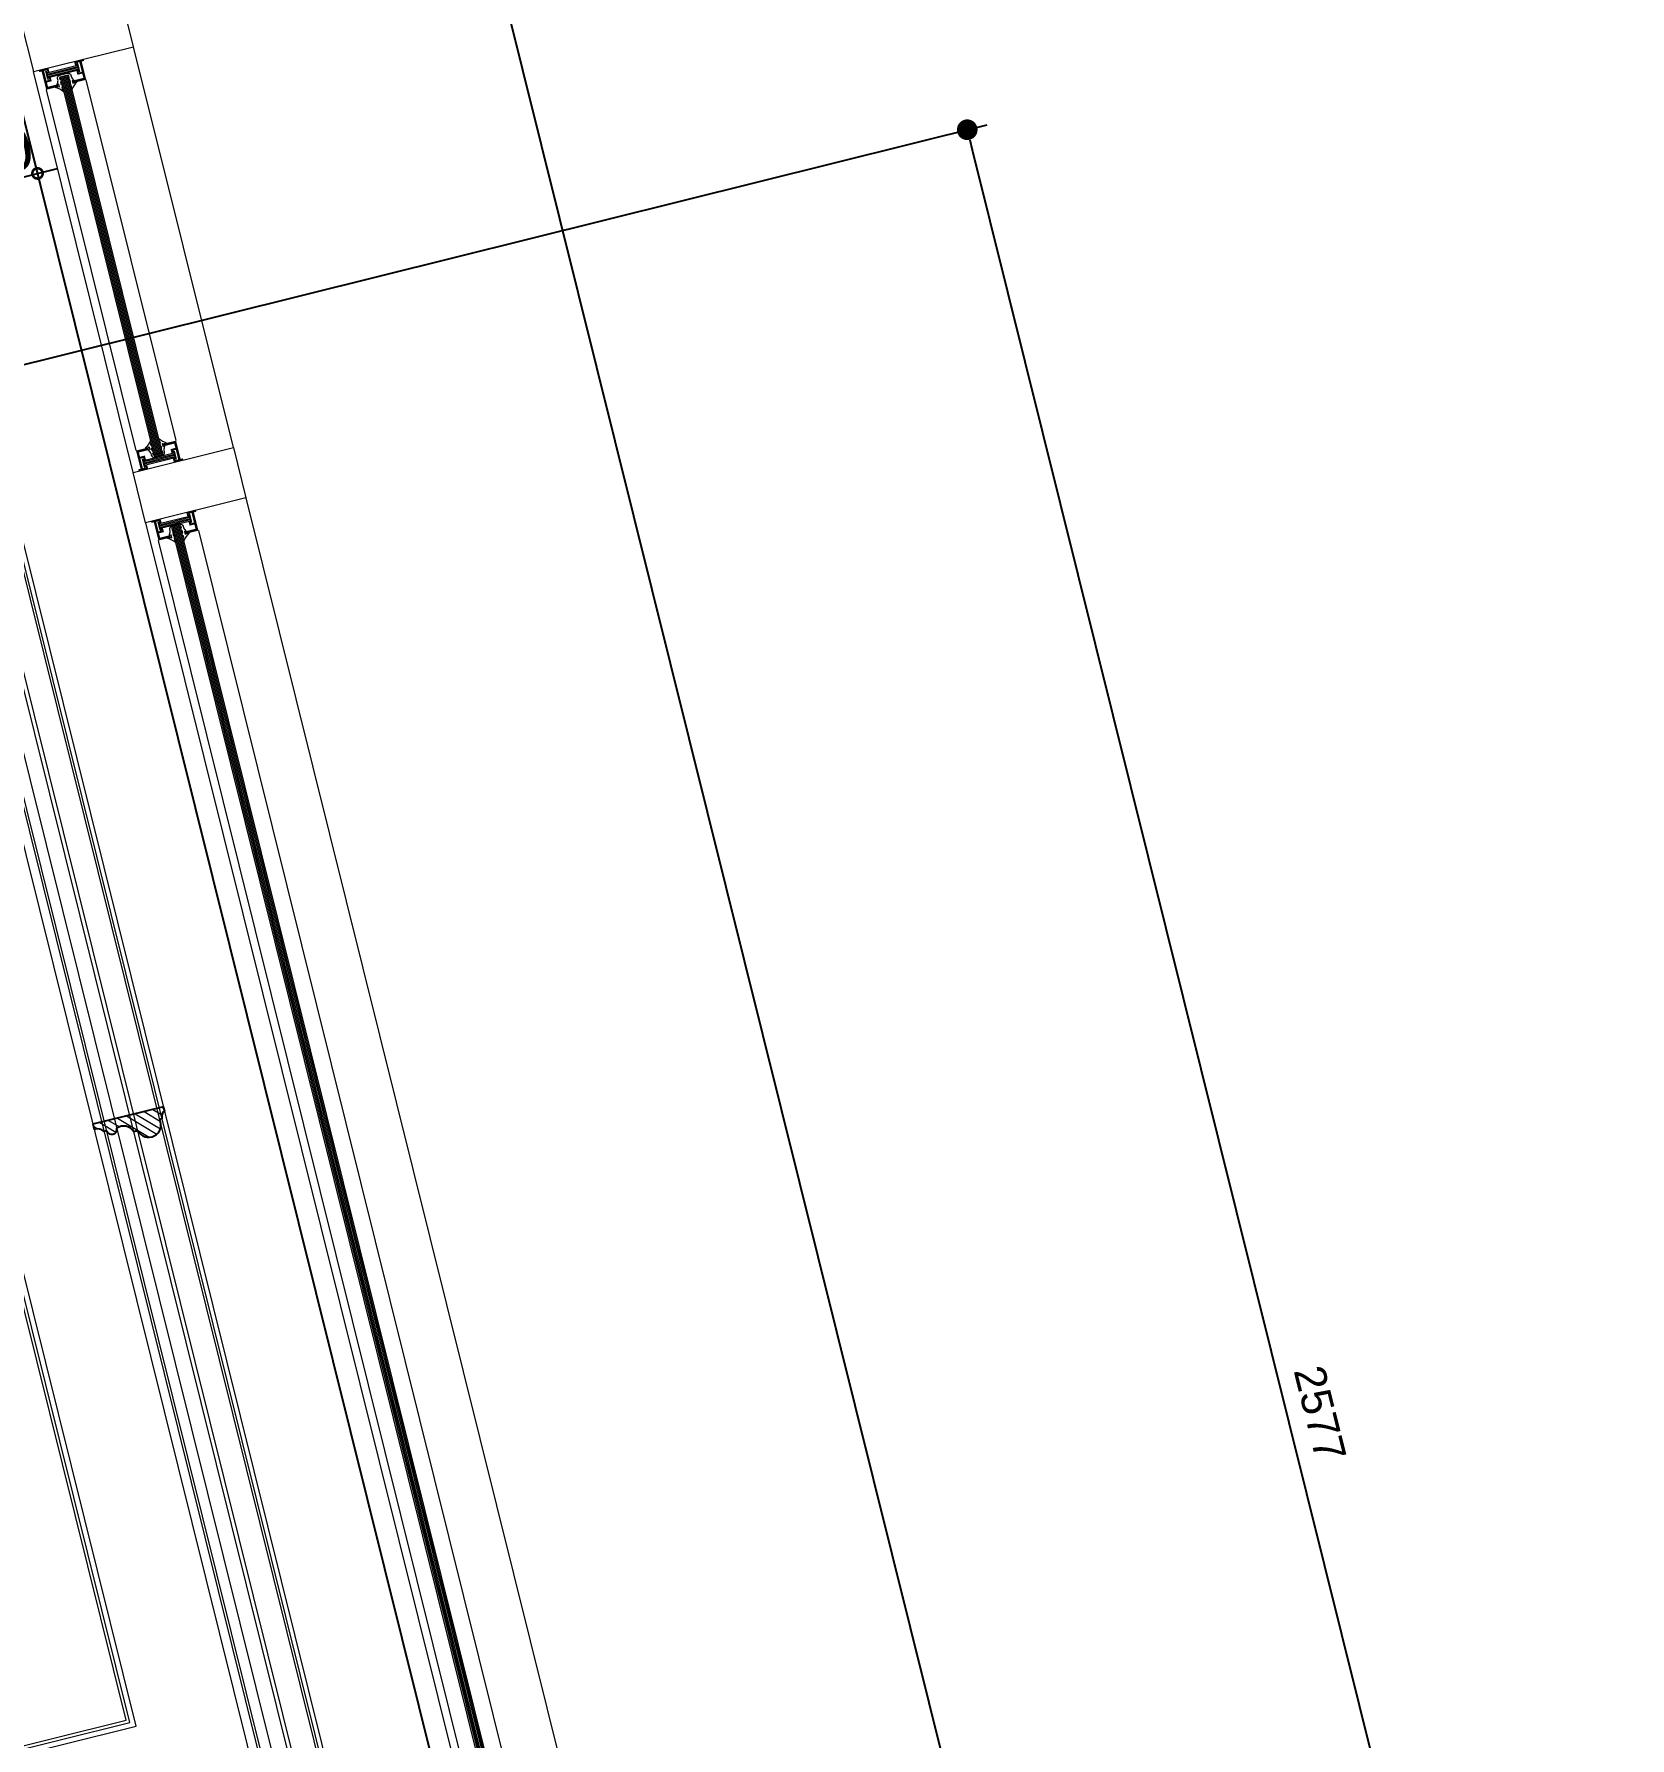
# Model space of a CAD drawing. Header units: inches. Extents: x 122939 to 389145, y 29603 to 574065.
# Drawn here: x 340950 to 342495, y 515774 to 517424 of the extents above; entities that cross this region are included whole.
import ezdxf

# ---------------------------------------------------------------- set-up
doc = ezdxf.new("R2010")
doc.units = ezdxf.units.IN
doc.header["$MEASUREMENT"] = 0
for name, color, linetype in [('A-DIMESNION-1', 7, 'Continuous'), ('Calliper Section walls', 3, 'Continuous'), ('CQ Grg Gypsum', 41, 'Continuous'), ('CQ Plaster', 1, 'Continuous'), ('CQ wall section', 5, 'Continuous')]:
    doc.layers.add(name, color=color, linetype=linetype)
for name, color, linetype, lineweight in [('A-FLOR-SLAB', 7, 'Continuous', 40), ('A-GLAZ', 134, 'Continuous', 18), ('A-RNDR-ALUM', 1, 'Continuous', 9), ('A-RNDR-PT36', 253, 'Continuous', 20), ('CQ gypsum 2', 42, 'Continuous', 0), ('CQ Gypsum Hatch', 8, 'Continuous', 20)]:
    doc.layers.add(name, color=color, linetype=linetype, lineweight=lineweight)
doc.styles.get("Standard").update_dxf_attribs({"font": 'arial.ttf'})
doc.dimstyles.new('CQ 20', dxfattribs={"dimscale": 0.2, "dimtxt": 150, "dimasz": 100, "dimexe": 100, "dimexo": 20, "dimgap": 80, "dimtad": 1, "dimdec": 0, "dimzin": 0, "dimdsep": 46, "dimtxsty": 'Standard', "dimblk": 'DOT', "dimcen": 100, "dimclrd": 1, "dimclre": 1, "dimclrt": 3, "dimadec": 0, "dimazin": 0, "dimtfac": 1, "dimtdec": 0, "dimtofl": 0, "dimtmove": 0, "dimatfit": 3, "dimfxl": 1, "dimtolj": 1, "dimtzin": 0, "dimlwd": -1, "dimarcsym": 0})
doc.dimstyles.new('CQ Anno', dxfattribs={"dimscale": 40, "dimtxt": 2.2, "dimasz": 300, "dimexe": 1, "dimexo": 0.5, "dimgap": 0.5, "dimtad": 1, "dimrnd": 1, "dimdsep": 46, "dimtxsty": 'Standard', "dimblk": 'DOTSMALL', "dimcen": 0.0025, "dimdle": 0.5, "dimclrd": 8, "dimclre": 8, "dimclrt": 2, "dimazin": 2, "dimtfac": 1, "dimtix": 1, "dimtmove": 1, "dimatfit": 0, "dimfxl": 50, "dimtolj": 1, "dimtzin": 0, "dimlwd": -1, "dimarcsym": 1})

# ---------------------------------------------------------------- blocks, each defined once
blk = doc.blocks.new('GLAZ-2')
at = {"layer": 'A-GLAZ'}
for p, q in [((-26.3, 2838.5, 0), (-26.3, 2458.5, 0)), ((-24.9, 2838.5, 0), (-24.9, 2458.5, 0)), ((-23.6, 2838.5, 0), (-23.6, 2458.5, 0)), ((-22.3, 2838.5, 0), (-22.3, 2458.5, 0)), ((-20.9, 2838.5, 0), (-20.9, 2458.5, 0)), ((-19.6, 2838.5, 0), (-19.6, 2458.5, 0)), ((-18.3, 2838.5, 0), (-18.3, 2458.5, 0)), ((-26.3, 511.6, 0), (-26.3, 2391.7, 0)), ((-24.9, 511.6, 0), (-24.9, 2391.7, 0)), ((-23.6, 511.6, 0), (-23.6, 2391.7, 0)), ((-22.3, 511.6, 0), (-22.3, 2391.7, 0)), ((-20.9, 511.6, 0), (-20.9, 2391.7, 0)), ((-19.6, 511.6, 0), (-19.6, 2391.7, 0)), ((-18.3, 511.6, 0), (-18.3, 2391.7, 0))]:
    blk.add_line(p, q, dxfattribs=at)
at = {"layer": 'A-RNDR-ALUM'}
for p, q in [((-50, 2450), (-50, 2850, 0)), ((-38.2, 2847.4, 0), (-37.5, 2847.4, 0)), ((-38.2, 2839.4, 0), (-38.2, 2847.4, 0)), ((-38.2, 2847.4, 0), (-37.5, 2847.4, 0)), ((-38.2, 2839.4, 0), (-38.2, 2847.4, 0)), ((-38.2, 2839.4, 0), (-37.5, 2839.4, 0)), ((-38.2, 2839.4, 0), (-37.5, 2839.4, 0)), ((-37.5, 2839.4, 0), (-37.5, 2847.4, 0)), ((-37.5, 2839.4, 0), (-37.5, 2847.4, 0)), ((-37.5, 2845.7, 0), (-7.1, 2845.7, 0)), ((-37.5, 2845.7, 0), (-7.1, 2845.7, 0)), ((-37.5, 2844.5, 0), (-7.1, 2844.5, 0)), ((-37.5, 2844.5, 0), (-7.1, 2844.5, 0)), ((-37.5, 2843.4, 0), (-7.1, 2843.4, 0)), ((-37.5, 2843.4, 0), (-7.1, 2843.4, 0)), ((-37.5, 2842.2, 0), (-7.1, 2842.2, 0)), ((-37.5, 2842.2, 0), (-7.1, 2842.2, 0)), ((-37.5, 2841, 0), (-7.1, 2841, 0)), ((-37.5, 2841, 0), (-7.1, 2841, 0)), ((-36, 2847.4, 0), (-35.3, 2847.4, 0)), ((-36, 2847.4, 0), (-35.3, 2847.4, 0)), ((-36, 2839.4, 0), (-35.3, 2839.4, 0)), ((-36, 2839.4, 0), (-35.3, 2839.4, 0)), ((-6.4, 2847.4, 0), (-7.1, 2847.4, 0)), ((-7.1, 2839.4, 0), (-7.1, 2847.4, 0)), ((-6.4, 2847.4, 0), (-7.1, 2847.4, 0)), ((-7.1, 2839.4, 0), (-7.1, 2847.4, 0)), ((-6.4, 2839.4, 0), (-7.1, 2839.4, 0)), ((-6.4, 2839.4, 0), (-7.1, 2839.4, 0)), ((-6.4, 2839.4, 0), (-6.4, 2847.4, 0)), ((-6.4, 2839.4, 0), (-6.4, 2847.4, 0)), ((50, 2450), (50, 2850, 0)), ((-38.2, 2460.6, 0), (-37.5, 2460.6, 0)), ((-38.2, 2460.6, 0), (-38.2, 2452.6, 0)), ((-38.2, 2460.6, 0), (-37.5, 2460.6, 0)), ((-38.2, 2460.6, 0), (-38.2, 2452.6, 0)), ((-37.5, 2460.6, 0), (-37.5, 2452.6, 0)), ((-37.5, 2460.6, 0), (-37.5, 2452.6, 0)), ((-37.5, 2459, 0), (-7.1, 2459, 0)), ((-37.5, 2459, 0), (-7.1, 2459, 0)), ((-36, 2460.6, 0), (-35.3, 2460.6, 0)), ((-36, 2460.6, 0), (-35.3, 2460.6, 0)), ((-6.4, 2460.6, 0), (-7.1, 2460.6, 0)), ((-7.1, 2460.6, 0), (-7.1, 2452.6, 0)), ((-6.4, 2460.6, 0), (-7.1, 2460.6, 0)), ((-7.1, 2460.6, 0), (-7.1, 2452.6, 0)), ((-6.4, 2460.6, 0), (-6.4, 2452.6, 0)), ((-6.4, 2460.6, 0), (-6.4, 2452.6, 0)), ((-38.2, 2452.6, 0), (-37.5, 2452.6, 0)), ((-38.2, 2452.6, 0), (-37.5, 2452.6, 0)), ((-37.5, 2457.8, 0), (-7.1, 2457.8, 0)), ((-37.5, 2457.8, 0), (-7.1, 2457.8, 0)), ((-37.5, 2456.6, 0), (-7.1, 2456.6, 0)), ((-37.5, 2456.6, 0), (-7.1, 2456.6, 0)), ((-37.5, 2455.5, 0), (-7.1, 2455.5, 0)), ((-37.5, 2455.5, 0), (-7.1, 2455.5, 0)), ((-37.5, 2454.3, 0), (-7.1, 2454.3, 0)), ((-37.5, 2454.3, 0), (-7.1, 2454.3, 0)), ((-36, 2452.6, 0), (-35.3, 2452.6, 0)), ((-36, 2452.6, 0), (-35.3, 2452.6, 0)), ((-6.4, 2452.6, 0), (-7.1, 2452.6, 0)), ((-6.4, 2452.6, 0), (-7.1, 2452.6, 0)), ((-50, 2400), (-50, 500, 0)), ((-38.2, 2397.6, 0), (-37.5, 2397.6, 0)), ((-38.2, 2389.6, 0), (-38.2, 2397.6, 0)), ((-38.2, 2397.6, 0), (-37.5, 2397.6, 0)), ((-38.2, 2389.6, 0), (-38.2, 2397.6, 0)), ((-37.5, 2389.6, 0), (-37.5, 2397.6, 0)), ((-37.5, 2389.6, 0), (-37.5, 2397.6, 0)), ((-37.5, 2396, 0), (-7.1, 2396, 0)), ((-37.5, 2396, 0), (-7.1, 2396, 0)), ((-37.5, 2394.8, 0), (-7.1, 2394.8, 0)), ((-37.5, 2394.8, 0), (-7.1, 2394.8, 0)), ((-37.5, 2393.6, 0), (-7.1, 2393.6, 0)), ((-37.5, 2393.6, 0), (-7.1, 2393.6, 0)), ((-37.5, 2392.5, 0), (-7.1, 2392.5, 0)), ((-37.5, 2392.5, 0), (-7.1, 2392.5, 0)), ((-36, 2397.6, 0), (-35.3, 2397.6, 0)), ((-36, 2397.6, 0), (-35.3, 2397.6, 0)), ((-6.4, 2397.6, 0), (-7.1, 2397.6, 0)), ((-7.1, 2389.6, 0), (-7.1, 2397.6, 0)), ((-6.4, 2397.6, 0), (-7.1, 2397.6, 0)), ((-7.1, 2389.6, 0), (-7.1, 2397.6, 0)), ((-6.4, 2389.6, 0), (-6.4, 2397.6, 0)), ((-6.4, 2389.6, 0), (-6.4, 2397.6, 0)), ((50, 2400), (50, 500, 0)), ((-38.2, 2389.6, 0), (-37.5, 2389.6, 0)), ((-38.2, 2389.6, 0), (-37.5, 2389.6, 0)), ((-37.5, 2391.3, 0), (-7.1, 2391.3, 0)), ((-37.5, 2391.3, 0), (-7.1, 2391.3, 0)), ((-36, 2389.6, 0), (-35.3, 2389.6, 0)), ((-36, 2389.6, 0), (-35.3, 2389.6, 0)), ((-6.4, 2389.6, 0), (-7.1, 2389.6, 0)), ((-6.4, 2389.6, 0), (-7.1, 2389.6, 0))]:
    blk.add_line(p, q, dxfattribs=at)
for points in [[(-50, 2850), (50, 2850), (50, 2900), (-50, 2900)], [(-50, 2450), (50, 2450), (50, 2400), (-50, 2400)]]:
    blk.add_lwpolyline(points, close=True, dxfattribs=at)
at = {"layer": 'A-RNDR-ALUM', "const_width": 0.928, "elevation": 0}
for points in [[(-43.7, 2848.6, -0.414214), (-44.2, 2849.1)], [(-43.7, 2848.6, -0.414214), (-44.2, 2849.1)], [(-0.7, 2848.6, 0.414214), (-0.2, 2849.1)], [(-0.7, 2848.6, 0.414214), (-0.2, 2849.1)], [(-43.7, 2451.4, 0.414214), (-44.2, 2450.9)], [(-43.7, 2451.4, 0.414214), (-44.2, 2450.9)], [(-0.7, 2451.4, -0.414214), (-0.2, 2450.9)], [(-0.7, 2451.4, -0.414214), (-0.2, 2450.9)], [(-43.7, 2398.9, -0.414214), (-44.2, 2399.3)], [(-43.7, 2398.9, -0.414214), (-44.2, 2399.3)], [(-0.7, 2398.8, 0.414214), (-0.2, 2399.3)], [(-0.7, 2398.8, 0.414214), (-0.2, 2399.3)]]:
    blk.add_lwpolyline(points, format="xyb", dxfattribs=at)
at = {"layer": 'A-RNDR-ALUM', "elevation": 0}
for points in [[(-14, 2832.4), (-15.6, 2832.4), (-15.6, 2829.5, -0.015553), (-14.8, 2830), (-11.6, 2830, 0.104304), (-18.3, 2823.9), (-18.3, 2826.5, -0.016036), (-17.6, 2827.2), (-17.6, 2828.5), (-18.3, 2829.1), (-18.3, 2832), (-17.6, 2831.3), (-17.6, 2833.7), (-18.3, 2834.3), (-18.3, 2837.2), (-17.6, 2836.5), (-17.6, 2837.8, 0.414214), (-18.3, 2838.5), (-26.3, 2838.5, 0.414214), (-26.9, 2837.8), (-26.9, 2836.5), (-26.3, 2837.2), (-26.3, 2834.3), (-26.9, 2833.7), (-26.9, 2831.3), (-26.3, 2832), (-26.3, 2829.1), (-26.9, 2828.5), (-26.9, 2827.2, -0.016036), (-26.3, 2826.5), (-26.3, 2823.9, 0.104304), (-33, 2830), (-29.8, 2830, -0.015553), (-28.9, 2829.5), (-28.9, 2832.4), (-30.6, 2832.4, 0.021646), (-28.9, 2835.9), (-28.9, 2837.8, -0.414214), (-26.3, 2840.5), (-18.3, 2840.5, -0.414214), (-15.6, 2837.8), (-15.6, 2835.9, 0.021646)], [(-14, 2467.6), (-15.6, 2467.6), (-15.6, 2470.5, 0.015553), (-14.8, 2470), (-11.6, 2470, -0.104304), (-18.3, 2476.1), (-18.3, 2473.5, 0.016036), (-17.6, 2472.8), (-17.6, 2471.5), (-18.3, 2470.9), (-18.3, 2468), (-17.6, 2468.7), (-17.6, 2466.3), (-18.3, 2465.7), (-18.3, 2462.8), (-17.6, 2463.5), (-17.6, 2462.2, -0.414214), (-18.3, 2461.5), (-26.3, 2461.5, -0.414214), (-26.9, 2462.2), (-26.9, 2463.5), (-26.3, 2462.8), (-26.3, 2465.7), (-26.9, 2466.3), (-26.9, 2468.7), (-26.3, 2468), (-26.3, 2470.9), (-26.9, 2471.5), (-26.9, 2472.8, 0.016036), (-26.3, 2473.5), (-26.3, 2476.1, -0.104304), (-33, 2470), (-29.8, 2470, 0.015553), (-28.9, 2470.5), (-28.9, 2467.6), (-30.6, 2467.6, -0.021646), (-28.9, 2464.1), (-28.9, 2462.2, 0.414214), (-26.3, 2459.5), (-18.3, 2459.5, 0.414214), (-15.6, 2462.2), (-15.6, 2464.1, -0.021646)], [(-14, 2382.6), (-15.6, 2382.6), (-15.6, 2379.7, -0.015553), (-14.8, 2380.2), (-11.6, 2380.2, 0.104304), (-18.3, 2374.1), (-18.3, 2376.7, -0.016036), (-17.6, 2377.5), (-17.6, 2378.7), (-18.3, 2379.4), (-18.3, 2382.2), (-17.6, 2381.5), (-17.6, 2383.9), (-18.3, 2384.6), (-18.3, 2387.4), (-17.6, 2386.7), (-17.6, 2388, 0.414214), (-18.3, 2388.7), (-26.3, 2388.7, 0.414214), (-26.9, 2388), (-26.9, 2386.7), (-26.3, 2387.4), (-26.3, 2384.6), (-26.9, 2383.9), (-26.9, 2381.5), (-26.3, 2382.2), (-26.3, 2379.4), (-26.9, 2378.7), (-26.9, 2377.5, -0.016036), (-26.3, 2376.7), (-26.3, 2374.1, 0.104304), (-33, 2380.2), (-29.8, 2380.2, -0.015553), (-28.9, 2379.7), (-28.9, 2382.6), (-30.6, 2382.6, 0.021646), (-28.9, 2386.2), (-28.9, 2388, -0.414214), (-26.3, 2390.7), (-18.3, 2390.7, -0.414214), (-15.6, 2388), (-15.6, 2386.2, 0.021646)]]:
    blk.add_lwpolyline(points, format="xyb", close=True, dxfattribs=at)
at = {"layer": 'A-RNDR-ALUM'}
for points in [[(-44.6, 2850, 0), (-44.6, 2849.1, 0), (-42.2, 2850, 0), (-43.7, 2849.1, 0)], [(-44.6, 2850, 0), (-44.6, 2849.1, 0), (-42.2, 2850, 0), (-43.7, 2849.1, 0)], [(-42.2, 2850, 0), (-43.7, 2849.1, 0), (-42.2, 2848.2, 0), (-43.7, 2848.2, 0)], [(-42.2, 2850, 0), (-43.7, 2849.1, 0), (-42.2, 2848.2, 0), (-43.7, 2848.2, 0)], [(-36.9, 2848.2, 0), (-35, 2850, 0), (-39.8, 2848.2, 0), (-39.8, 2850, 0)], [(-36.9, 2848.2, 0), (-35, 2850, 0), (-39.8, 2848.2, 0), (-39.8, 2850, 0)], [(-39.8, 2836.7, 0), (-39.8, 2838.5, 0), (-35, 2836.7, 0), (-36.9, 2838.5, 0)], [(-39.8, 2836.7, 0), (-39.8, 2838.5, 0), (-35, 2836.7, 0), (-36.9, 2838.5, 0)], [(-36.9, 2846, 0), (-35, 2846, 0), (-36.9, 2848.2, 0), (-35, 2850, 0)], [(-36.9, 2846, 0), (-35, 2846, 0), (-36.9, 2848.2, 0), (-35, 2850, 0)], [(-36.9, 2840.7, 0), (-35, 2840.7, 0), (-36.9, 2838.5, 0), (-35, 2836.7, 0)], [(-36.9, 2840.7, 0), (-35, 2840.7, 0), (-36.9, 2838.5, 0), (-35, 2836.7, 0)], [(-7.5, 2848.2, 0), (-9.4, 2850, 0), (-4.6, 2848.2, 0), (-4.6, 2850, 0)], [(-7.5, 2846, 0), (-9.4, 2846, 0), (-7.5, 2848.2, 0), (-9.4, 2850, 0)], [(-7.5, 2846, 0), (-9.4, 2846, 0), (-7.5, 2848.2, 0), (-9.4, 2850, 0)], [(-7.5, 2848.2, 0), (-9.4, 2850, 0), (-4.6, 2848.2, 0), (-4.6, 2850, 0)], [(-7.5, 2840.7, 0), (-9.4, 2840.7, 0), (-7.5, 2838.5, 0), (-9.4, 2836.7, 0)], [(-7.5, 2840.7, 0), (-9.4, 2840.7, 0), (-7.5, 2838.5, 0), (-9.4, 2836.7, 0)], [(-4.6, 2836.7, 0), (-4.6, 2838.5, 0), (-9.4, 2836.7, 0), (-7.5, 2838.5, 0)], [(-4.6, 2836.7, 0), (-4.6, 2838.5, 0), (-9.4, 2836.7, 0), (-7.5, 2838.5, 0)], [(-2.2, 2850, 0), (-0.7, 2849.1, 0), (-2.2, 2848.2, 0), (-0.7, 2848.2, 0)], [(0.2, 2850, 0), (0.2, 2849.1, 0), (-2.2, 2850, 0), (-0.7, 2849.1, 0)], [(-2.2, 2850, 0), (-0.7, 2849.1, 0), (-2.2, 2848.2, 0), (-0.7, 2848.2, 0)], [(0.2, 2850, 0), (0.2, 2849.1, 0), (-2.2, 2850, 0), (-0.7, 2849.1, 0)], [(-40.6, 2832.4, 0), (-40.6, 2831.2, 0), (-29.9, 2832.4, 0), (-29.9, 2831.2, 0)], [(-40.6, 2832.4, 0), (-40.6, 2831.2, 0), (-29.9, 2832.4, 0), (-29.9, 2831.2, 0)], [(-40.6, 2831.2, 0), (-40.6, 2830, 0), (-29.9, 2831.2, 0), (-29.9, 2830, 0)], [(-40.6, 2831.2, 0), (-40.6, 2830, 0), (-29.9, 2831.2, 0), (-29.9, 2830, 0)], [(-4.3, 2832.4, 0), (-4.3, 2831.2, 0), (-15.1, 2832.4, 0), (-15.1, 2831.2, 0)], [(-4.3, 2832.4, 0), (-4.3, 2831.2, 0), (-15.1, 2832.4, 0), (-15.1, 2831.2, 0)], [(-4.3, 2831.2, 0), (-4.3, 2830, 0), (-15.1, 2831.2, 0), (-15.1, 2830, 0)], [(-4.3, 2831.2, 0), (-4.3, 2830, 0), (-15.1, 2831.2, 0), (-15.1, 2830, 0)], [(-40.6, 2468.8, 0), (-40.6, 2470, 0), (-29.9, 2468.8, 0), (-29.9, 2470, 0)], [(-40.6, 2468.8, 0), (-40.6, 2470, 0), (-29.9, 2468.8, 0), (-29.9, 2470, 0)], [(-40.6, 2467.6, 0), (-40.6, 2468.8, 0), (-29.9, 2467.6, 0), (-29.9, 2468.8, 0)], [(-40.6, 2467.6, 0), (-40.6, 2468.8, 0), (-29.9, 2467.6, 0), (-29.9, 2468.8, 0)], [(-39.8, 2463.3, 0), (-39.8, 2461.5, 0), (-35, 2463.3, 0), (-36.9, 2461.5, 0)], [(-39.8, 2463.3, 0), (-39.8, 2461.5, 0), (-35, 2463.3, 0), (-36.9, 2461.5, 0)], [(-36.9, 2459.3, 0), (-35, 2459.3, 0), (-36.9, 2461.5, 0), (-35, 2463.3, 0)], [(-36.9, 2459.3, 0), (-35, 2459.3, 0), (-36.9, 2461.5, 0), (-35, 2463.3, 0)], [(-4.3, 2468.8, 0), (-4.3, 2470, 0), (-15.1, 2468.8, 0), (-15.1, 2470, 0)], [(-4.3, 2468.8, 0), (-4.3, 2470, 0), (-15.1, 2468.8, 0), (-15.1, 2470, 0)], [(-4.3, 2467.6, 0), (-4.3, 2468.8, 0), (-15.1, 2467.6, 0), (-15.1, 2468.8, 0)], [(-4.3, 2467.6, 0), (-4.3, 2468.8, 0), (-15.1, 2467.6, 0), (-15.1, 2468.8, 0)], [(-4.6, 2463.3, 0), (-4.6, 2461.5, 0), (-9.4, 2463.3, 0), (-7.5, 2461.5, 0)], [(-7.5, 2459.3, 0), (-9.4, 2459.3, 0), (-7.5, 2461.5, 0), (-9.4, 2463.3, 0)], [(-4.6, 2463.3, 0), (-4.6, 2461.5, 0), (-9.4, 2463.3, 0), (-7.5, 2461.5, 0)], [(-7.5, 2459.3, 0), (-9.4, 2459.3, 0), (-7.5, 2461.5, 0), (-9.4, 2463.3, 0)], [(-44.6, 2450, 0), (-44.6, 2450.9, 0), (-42.2, 2450, 0), (-43.7, 2450.9, 0)], [(-44.6, 2450, 0), (-44.6, 2450.9, 0), (-42.2, 2450, 0), (-43.7, 2450.9, 0)], [(-42.2, 2450, 0), (-43.7, 2450.9, 0), (-42.2, 2451.8, 0), (-43.7, 2451.8, 0)], [(-42.2, 2450, 0), (-43.7, 2450.9, 0), (-42.2, 2451.8, 0), (-43.7, 2451.8, 0)], [(-36.9, 2451.8, 0), (-35, 2450, 0), (-39.8, 2451.8, 0), (-39.8, 2450, 0)], [(-36.9, 2451.8, 0), (-35, 2450, 0), (-39.8, 2451.8, 0), (-39.8, 2450, 0)], [(-36.9, 2454, 0), (-35, 2454, 0), (-36.9, 2451.8, 0), (-35, 2450, 0)], [(-36.9, 2454, 0), (-35, 2454, 0), (-36.9, 2451.8, 0), (-35, 2450, 0)], [(-7.5, 2454, 0), (-9.4, 2454, 0), (-7.5, 2451.8, 0), (-9.4, 2450, 0)], [(-7.5, 2454, 0), (-9.4, 2454, 0), (-7.5, 2451.8, 0), (-9.4, 2450, 0)], [(-7.5, 2451.8, 0), (-9.4, 2450, 0), (-4.6, 2451.8, 0), (-4.6, 2450, 0)], [(-7.5, 2451.8, 0), (-9.4, 2450, 0), (-4.6, 2451.8, 0), (-4.6, 2450, 0)], [(-2.2, 2450, 0), (-0.7, 2450.9, 0), (-2.2, 2451.8, 0), (-0.7, 2451.8, 0)], [(-2.2, 2450, 0), (-0.7, 2450.9, 0), (-2.2, 2451.8, 0), (-0.7, 2451.8, 0)], [(0.2, 2450, 0), (0.2, 2450.9, 0), (-2.2, 2450, 0), (-0.7, 2450.9, 0)], [(0.2, 2450, 0), (0.2, 2450.9, 0), (-2.2, 2450, 0), (-0.7, 2450.9, 0)], [(-44.6, 2400.3, 0), (-44.6, 2399.3, 0), (-42.2, 2400.3, 0), (-43.7, 2399.3, 0)], [(-44.6, 2400.3, 0), (-44.6, 2399.3, 0), (-42.2, 2400.3, 0), (-43.7, 2399.3, 0)], [(-42.2, 2400.3, 0), (-43.7, 2399.3, 0), (-42.2, 2398.4, 0), (-43.7, 2398.4, 0)], [(-42.2, 2400.3, 0), (-43.7, 2399.3, 0), (-42.2, 2398.4, 0), (-43.7, 2398.4, 0)], [(-36.9, 2398.4, 0), (-35, 2400.3, 0), (-39.8, 2398.4, 0), (-39.8, 2400.3, 0)], [(-36.9, 2398.4, 0), (-35, 2400.3, 0), (-39.8, 2398.4, 0), (-39.8, 2400.3, 0)], [(-36.9, 2396.3, 0), (-35, 2396.3, 0), (-36.9, 2398.4, 0), (-35, 2400.3, 0)], [(-36.9, 2396.3, 0), (-35, 2396.3, 0), (-36.9, 2398.4, 0), (-35, 2400.3, 0)], [(-7.5, 2398.4, 0), (-9.4, 2400.3, 0), (-4.6, 2398.4, 0), (-4.6, 2400.3, 0)], [(-7.5, 2396.3, 0), (-9.4, 2396.3, 0), (-7.5, 2398.4, 0), (-9.4, 2400.3, 0)], [(-7.5, 2396.3, 0), (-9.4, 2396.3, 0), (-7.5, 2398.4, 0), (-9.4, 2400.3, 0)], [(-7.5, 2398.4, 0), (-9.4, 2400.3, 0), (-4.6, 2398.4, 0), (-4.6, 2400.3, 0)], [(-2.2, 2400.3, 0), (-0.7, 2399.3, 0), (-2.2, 2398.4, 0), (-0.7, 2398.4, 0)], [(0.2, 2400.3, 0), (0.2, 2399.3, 0), (-2.2, 2400.3, 0), (-0.7, 2399.3, 0)], [(-2.2, 2400.3, 0), (-0.7, 2399.3, 0), (-2.2, 2398.4, 0), (-0.7, 2398.4, 0)], [(0.2, 2400.3, 0), (0.2, 2399.3, 0), (-2.2, 2400.3, 0), (-0.7, 2399.3, 0)], [(-40.6, 2382.6, 0), (-40.6, 2381.4, 0), (-29.9, 2382.6, 0), (-29.9, 2381.4, 0)], [(-40.6, 2382.6, 0), (-40.6, 2381.4, 0), (-29.9, 2382.6, 0), (-29.9, 2381.4, 0)], [(-40.6, 2381.4, 0), (-40.6, 2380.2, 0), (-29.9, 2381.4, 0), (-29.9, 2380.2, 0)], [(-40.6, 2381.4, 0), (-40.6, 2380.2, 0), (-29.9, 2381.4, 0), (-29.9, 2380.2, 0)], [(-39.8, 2386.9, 0), (-39.8, 2388.8, 0), (-35, 2386.9, 0), (-36.9, 2388.8, 0)], [(-39.8, 2386.9, 0), (-39.8, 2388.8, 0), (-35, 2386.9, 0), (-36.9, 2388.8, 0)], [(-36.9, 2390.9, 0), (-35, 2390.9, 0), (-36.9, 2388.8, 0), (-35, 2386.9, 0)], [(-36.9, 2390.9, 0), (-35, 2390.9, 0), (-36.9, 2388.8, 0), (-35, 2386.9, 0)], [(-4.3, 2382.6, 0), (-4.3, 2381.4, 0), (-15.1, 2382.6, 0), (-15.1, 2381.4, 0)], [(-4.3, 2382.6, 0), (-4.3, 2381.4, 0), (-15.1, 2382.6, 0), (-15.1, 2381.4, 0)], [(-4.3, 2381.4, 0), (-4.3, 2380.2, 0), (-15.1, 2381.4, 0), (-15.1, 2380.2, 0)], [(-4.3, 2381.4, 0), (-4.3, 2380.2, 0), (-15.1, 2381.4, 0), (-15.1, 2380.2, 0)], [(-7.5, 2390.9, 0), (-9.4, 2390.9, 0), (-7.5, 2388.8, 0), (-9.4, 2386.9, 0)], [(-7.5, 2390.9, 0), (-9.4, 2390.9, 0), (-7.5, 2388.8, 0), (-9.4, 2386.9, 0)], [(-4.6, 2386.9, 0), (-4.6, 2388.8, 0), (-9.4, 2386.9, 0), (-7.5, 2388.8, 0)], [(-4.6, 2386.9, 0), (-4.6, 2388.8, 0), (-9.4, 2386.9, 0), (-7.5, 2388.8, 0)]]:
    blk.add_solid(points, dxfattribs=at)
for points in [[(-42.2, 2830, 0), (-39.8, 2832.4, 0), (-42.2, 2850, 0), (-39.8, 2850, 0)], [(-42.2, 2830, 0), (-39.8, 2832.4, 0), (-42.2, 2850, 0), (-39.8, 2850, 0)], [(-4.6, 2832.4, 0), (-2.2, 2830, 0), (-4.6, 2850, 0), (-2.2, 2850, 0)], [(-4.6, 2832.4, 0), (-2.2, 2830, 0), (-4.6, 2850, 0), (-2.2, 2850, 0)], [(-42.2, 2830, 0), (-39.8, 2832.4, 0), (-40.1, 2830, 0), (-40.1, 2832.4, 0)], [(-42.2, 2830, 0), (-39.8, 2832.4, 0), (-40.1, 2830, 0), (-40.1, 2832.4, 0)], [(-2.2, 2830, 0), (-4.6, 2832.4, 0), (-4.3, 2830, 0), (-4.3, 2832.4, 0)], [(-2.2, 2830, 0), (-4.6, 2832.4, 0), (-4.3, 2830, 0), (-4.3, 2832.4, 0)], [(-42.2, 2470, 0), (-39.8, 2467.6, 0), (-42.2, 2450, 0), (-39.8, 2450, 0)], [(-42.2, 2470, 0), (-39.8, 2467.6, 0), (-40.1, 2470, 0), (-40.1, 2467.6, 0)], [(-42.2, 2470, 0), (-39.8, 2467.6, 0), (-42.2, 2450, 0), (-39.8, 2450, 0)], [(-42.2, 2470, 0), (-39.8, 2467.6, 0), (-40.1, 2470, 0), (-40.1, 2467.6, 0)], [(-4.6, 2467.6, 0), (-2.2, 2470, 0), (-4.6, 2450, 0), (-2.2, 2450, 0)], [(-2.2, 2470, 0), (-4.6, 2467.6, 0), (-4.3, 2470, 0), (-4.3, 2467.6, 0)], [(-4.6, 2467.6, 0), (-2.2, 2470, 0), (-4.6, 2450, 0), (-2.2, 2450, 0)], [(-2.2, 2470, 0), (-4.6, 2467.6, 0), (-4.3, 2470, 0), (-4.3, 2467.6, 0)], [(-42.2, 2380.2, 0), (-39.8, 2382.6, 0), (-42.2, 2400.3, 0), (-39.8, 2400.3, 0)], [(-42.2, 2380.2, 0), (-39.8, 2382.6, 0), (-42.2, 2400.3, 0), (-39.8, 2400.3, 0)], [(-4.6, 2382.6, 0), (-2.2, 2380.2, 0), (-4.6, 2400.3, 0), (-2.2, 2400.3, 0)], [(-4.6, 2382.6, 0), (-2.2, 2380.2, 0), (-4.6, 2400.3, 0), (-2.2, 2400.3, 0)], [(-42.2, 2380.2, 0), (-39.8, 2382.6, 0), (-40.1, 2380.2, 0), (-40.1, 2382.6, 0)], [(-42.2, 2380.2, 0), (-39.8, 2382.6, 0), (-40.1, 2380.2, 0), (-40.1, 2382.6, 0)], [(-2.2, 2380.2, 0), (-4.6, 2382.6, 0), (-4.3, 2380.2, 0), (-4.3, 2382.6, 0)], [(-2.2, 2380.2, 0), (-4.6, 2382.6, 0), (-4.3, 2380.2, 0), (-4.3, 2382.6, 0)]]:
    blk.add_trace(points, dxfattribs=at)
at = {"layer": 'A-RNDR-PT36'}
for p, q in [((-42.2, 2830, 0), (-42.2, 2470, 0)), ((-2.2, 2470, 0), (-2.2, 2830, 0)), ((-42.2, 520, 0), (-42.2, 2380.2, 0)), ((-2.2, 2380.2, 0), (-2.2, 520, 0))]:
    blk.add_line(p, q, dxfattribs=at)
blk = doc.blocks.new('section a and b')
at = {"layer": 'Calliper Section walls', "color": 1}
blk.add_line((126942.6, -26290.5, 0), (126942.6, -29190.5, 0), dxfattribs=at)
at = {"layer": 'CQ Plaster', "color": 1, "ltscale": 0.03}
blk.add_line((126462.6, -26310.5, 0), (126462.6, -29190.5, 0), dxfattribs=at)
at = {"layer": 'A-FLOR-SLAB'}
blk.add_blockref('GLAZ-2', (126532.5, -29190.5, 0), dxfattribs=at)
blk = doc.blocks.new('_DotSmall')
at = {"color": 0, "linetype": 'ByBlock', "const_width": 0.5}
blk.add_lwpolyline([(-0.0625, 0, 1), (0.0625, 0, 1)], format="xyb", close=True, dxfattribs=at)
blk = doc.blocks.new('*D280')
at = {"layer": 'A-DIMESNION-1', "color": 8, "lineweight": -2, "ltscale": 0.05, "transparency": 16777216}
for p, q in [((340964.1, 517243.8), (340943.2, 517327.6)), ((340867.3, 517219.7), (340846.4, 517303.5))]:
    blk.add_line(p, q, dxfattribs=at)
at = {"layer": 'A-DIMESNION-1', "color": 8, "ltscale": 0.05, "transparency": 16777216}
for p, q in [((340952.9, 517288.7), (340972.3, 517293.6)), ((340856.1, 517264.7), (340952.9, 517288.7)), ((340856.1, 517264.7), (340836.7, 517259.8))]:
    blk.add_line(p, q, dxfattribs=at)
at = {"layer": 'Defpoints', "color": 0, "linetype": 'Continuous', "ltscale": 0.05, "transparency": 16777216}
for p in [(340952.9, 517288.7), (340968.9, 517224.3, 0), (340872.1, 517200.3, 0)]:
    blk.add_point(p, dxfattribs=at)
at = {"layer": 'A-DIMESNION-1', "color": 8, "linetype": 'Continuous', "ltscale": 0.05, "transparency": 16777216, "xscale": 20, "yscale": 20, "zscale": 20}
for p, rotation in [((340952.9, 517288.7), 193.9714232843926), ((340856.1, 517264.7), 13.97142328439266)]:
    blk.add_blockref('_DotSmall', p, dxfattribs=dict(at, rotation=rotation))
at = {"layer": 'A-DIMESNION-1', "color": 2, "linetype": 'Continuous', "ltscale": 0.05, "transparency": 16777216, "insert": (340897.6, 517304.3), "char_height": 44, "attachment_point": 5, "rotation": 13.9714}
blk.add_mtext('\\A1;100', dxfattribs=at)
blk = doc.blocks.new('_Dot')
at = {"color": 0, "linetype": 'ByBlock', "lineweight": -2}
blk.add_line((-0.5, 0), (-1, 0), dxfattribs=at)
at = {"color": 0, "linetype": 'ByBlock', "const_width": 0.5}
blk.add_lwpolyline([(-0.25, 0, 1), (0.25, 0, 1)], format="xyb", close=True, dxfattribs=at)
blk = doc.blocks.new('*D269')
at = {"color": 1, "lineweight": -2, "transparency": 16777216}
for p, q in [((339117, 516650.2), (341872.5, 517335.8)), ((339778, 514159), (342494.7, 514834.9))]:
    blk.add_line(p, q, dxfattribs=at)
at = {"color": 1, "transparency": 16777216}
blk.add_line((341857.9, 517311.6), (342470.5, 514849.5), dxfattribs=at)
at = {"layer": 'Defpoints', "color": 0, "transparency": 16777216}
for p in [(339113.1, 516649.3, 0), (342475.3, 514830.1), (339774.1, 514158, 0)]:
    blk.add_point(p, dxfattribs=at)
at = {"color": 1, "transparency": 16777216, "xscale": 20, "yscale": 20, "zscale": 20}
for p, rotation in [((341853.1, 517331), 103.9714232843947), ((342475.3, 514830.1), 283.9714232843947)]:
    blk.add_blockref('_Dot', p, dxfattribs=dict(at, rotation=rotation))
at = {"color": 3, "transparency": 16777216, "insert": (342194.6, 516088.1), "char_height": 30, "attachment_point": 5, "rotation": 283.9714}
blk.add_mtext('\\A1;2577', dxfattribs=at)

msp = doc.modelspace()

# ---------------------------------------------------------------- hatches: boundary and pattern name
at = {"layer": 'CQ Gypsum Hatch'}
h = msp.add_hatch(dxfattribs=at)
h.set_pattern_fill('ANSI31', color=256, scale=50, angle=283.971423, style=0)
h.set_pattern_definition([(328.9714233, (573630.355, 485503.21), (3.22165956, 5.35568947), [])])
edge = h.paths.add_edge_path()
edge.add_arc((341060.542, 516367.38), 11.879, 567.917513, 746.687745)
edge.add_line((341071.155, 516372.715), (341073.41, 516373.276))
edge.add_ellipse((341077.619, 516374.323), major_axis=(-1.577, 6.34), ratio=0.66380614, start_angle=0, end_angle=90, ccw=False)
edge.add_line((341076.042, 516380.664), (341074.934, 516385.114))
edge.add_line((341074.934, 516385.114), (341006.557, 516368.102))
edge.add_line((341006.557, 516368.102), (341007.789, 516363.15))
edge.add_arc((341010.962, 516353.949), 9.733, 407.892009, 469.026878, ccw=False)
edge.add_line((341017.488, 516361.17), (341019.796, 516361.744))
edge.add_arc((341024.638, 516363.508), 5.153, 560.015637, 727.92721)
edge.add_arc((341036.383, 516355.22), 11.184, 390.087299, 486.4262, ccw=False)
edge.add_spline(control_points=[(341046.06, 516360.826), (341047.389, 516361.157), (341048.717, 516361.487), (341050.045, 516361.818)], knot_values=[0, 0, 0, 0, 0.16719196, 0.16719196, 0.16719196, 0.16719196], degree=3, periodic=0)

# ---------------------------------------------------------------- linework, layer by layer
at = {"layer": 'CQ Grg Gypsum'}
for p, q in [((341074.934, 516385.114, -0.006), (341006.557, 516368.102, -0.006)), ((341076.042, 516380.664, -0.006), (341074.934, 516385.114, -0.006)), ((341073.41, 516373.276, -0.006), (341071.155, 516372.715, -0.006)), ((341006.557, 516368.102, -0.006), (341007.789, 516363.15, -0.006)), ((341019.796, 516361.744, -0.006), (341017.488, 516361.17, -0.006))]:
    msp.add_line(p, q, dxfattribs=at)
for centre, radius, start, end in [((341060.542, 516367.38, -0.006), 11.879, 207.917513, 26.687753), ((341010.962, 516353.949, -0.006), 9.733, 47.892009, 109.026878), ((341024.638, 516363.508, -0.006), 5.153, 200.015637, 7.92721), ((341036.383, 516355.22, -0.006), 11.184, 30.087299, 126.4262)]:
    msp.add_arc(centre, radius, start, end, dxfattribs=at)
msp.add_ellipse((341077.619, 516374.323, -0.006), major_axis=(-1.577, 6.34), ratio=0.66380614, start_param=0, end_param=1.57079633, dxfattribs=at)
msp.add_spline([(341050.045, 516361.818, -0.006), (341046.06, 516360.826, -0.006)], degree=3, dxfattribs=at)
at = {"layer": 'CQ gypsum 2', "elevation": -0.006}
for points in [[(339702.371, 515274.895), (341255.044, 515661.197), (340872.125, 517200.27), (339319.453, 516813.967)], [(339705.533, 515280.151), (341249.788, 515664.359), (340868.963, 517195.014), (339324.709, 516810.806)], [(339707.227, 515282.967), (341246.972, 515666.053), (340867.269, 517192.198), (339327.525, 516809.112)], [(339724.079, 515310.981), (341218.958, 515682.904), (340850.418, 517164.184), (339355.539, 516792.26)], [(339727.072, 515315.957), (341213.981, 515685.898), (340847.424, 517159.207), (339360.515, 516789.267)], [(339738.019, 515334.155), (341195.783, 515696.845), (340836.478, 517141.009), (339378.713, 516778.32)], [(339745.49, 515346.576), (341183.363, 515704.316), (340829.006, 517128.589), (339391.134, 516770.848)], [(339747.224, 515349.457), (341180.481, 515706.049), (340827.273, 517125.707), (339394.015, 516769.115)], [(339753.736, 515360.284), (341169.654, 515712.562), (340820.76, 517114.88), (339404.842, 516762.602)], [(339826.634, 515481.47), (341048.469, 515785.46), (340747.862, 516993.695), (339526.027, 516689.705)], [(339830.274, 515487.52), (341042.418, 515789.1), (340744.222, 516987.644), (339532.078, 516686.065)], [(339832.461, 515491.156), (341038.783, 515791.287), (340742.036, 516984.009), (339535.714, 516683.878)]]:
    msp.add_lwpolyline(points, close=True, dxfattribs=at)

# ---------------------------------------------------------------- block references
at = {"layer": 'CQ wall section', "color": 0, "rotation": 13.97142328298569}
msp.add_blockref('section a and b', (211848.651, 512410.809, 0.002), dxfattribs=at)

# ---------------------------------------------------------------- dimensions: what is measured, and where the dimension line sits
at = {"color": 4}
dim = msp.add_linear_dim(base=(342475.321, 514830.067, 0.002), p1=(339113.108, 516649.276, -0.006), p2=(339774.148, 514158.02, 0.002), angle=103.971423, dimstyle='CQ 20', dxfattribs=at)
dim.commit()
dim.dimension.update_dxf_attribs({"geometry": '*D269', "text_midpoint": (342194.6, 516088.085, 0.002)})
at = {"layer": 'A-DIMESNION-1', "color": 64, "linetype": 'Continuous', "ltscale": 0.05}
dim = msp.add_linear_dim(base=(340952.8765, 517288.7497, 0.0021), p1=(340872.1252, 517200.2697, -0.0064), p2=(340968.8998, 517224.3471, -0.0064), angle=193.971423, dimstyle='CQ Anno', override={"dimscale": 0, "dimasz": 1, "dimexe": 2, "dimexo": 1, "dimgap": 0.3, "dimcen": 0.005}, dxfattribs=at)
dim.commit()
dim.dimension.update_dxf_attribs({"geometry": '*D280', "text_midpoint": (340897.6166, 517304.3341, 0.0021)})

doc.saveas('drawing.dxf')
